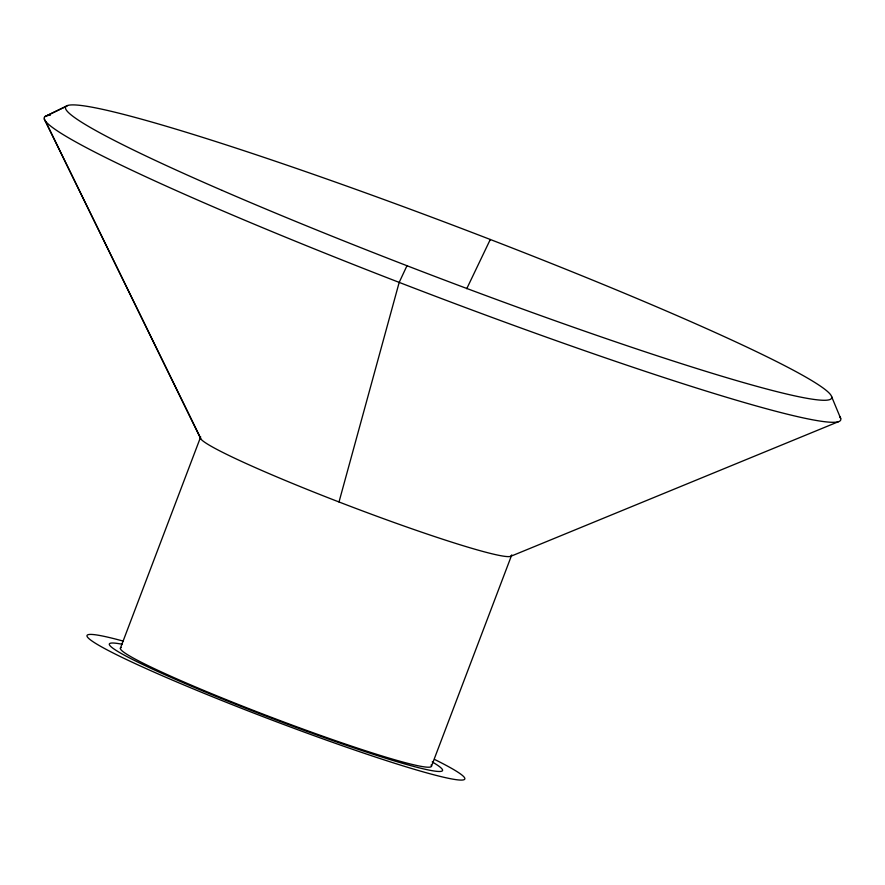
<?xml version="1.0" encoding="UTF-8"?>
<svg xmlns="http://www.w3.org/2000/svg" width="885" height="885" viewBox="0 0 885 885"><rect width="100%" height="100%" fill="white"/><g stroke="black" fill="none" stroke-linecap="round" stroke-linejoin="round"><path stroke-width="1.33" d="M339.01 501.972L399.19 282.392L406.978 265.721M490.002 240.466L490.29 239.492L466.749 288.698M120.393 648.24L200.685 436.869M431.471 766.255L511.762 554.884M45.002 116.577L66.331 106.244M46.54 115.813L67.813 105.514M510.579 556.377L838.46 421.691M44.327 119.077L200.386 437.644A166.358 11.029 20.8 0 0 352.982 507.326A166.358 11.029 20.8 0 0 511.475 555.658M45.268 120.847L200.784 438.883M840.673 418.428L831.579 396.557M434.668 759.485A202.012 13.386 20.8 0 1 396.923 763.976A202.012 13.386 20.8 0 1 146.678 668.839A202.012 13.386 20.8 0 1 123.446 641.16M432.212 761.919A178.25 11.815 20.8 0 1 272.646 718.631A178.25 11.815 20.8 0 1 122.053 644.236M431.072 765.016A166.358 11.029 20.8 0 1 273.211 718.012A166.358 11.029 20.8 0 1 121.289 647.51M839.732 416.658A425.962 28.231 20.8 0 1 422.112 291.198A425.962 28.231 20.8 0 1 50.368 115.238M222.146 190.419A409.666 27.147 20.8 0 0 829.455 399.699A409.666 27.147 20.8 0 0 294.296 167.696A409.666 27.147 20.8 0 0 222.146 190.419"/></g></svg>
